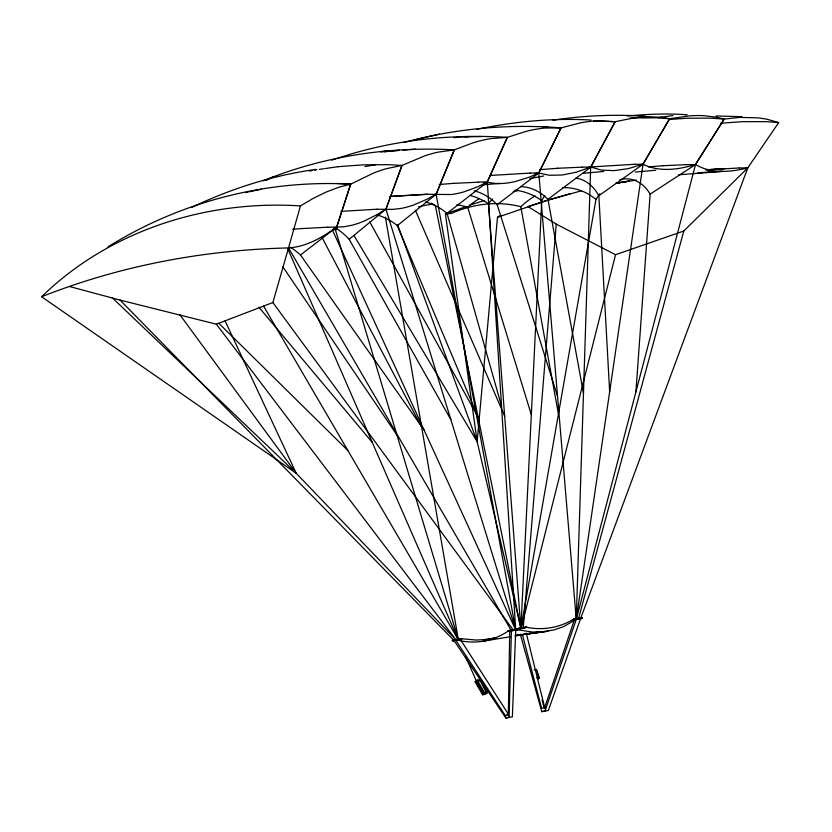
<?xml version="1.0" encoding="UTF-8"?>
<svg xmlns="http://www.w3.org/2000/svg" width="832" height="832" viewBox="0 0 832 832"><rect width="100%" height="100%" fill="white"/><g stroke="black" fill="none" stroke-linecap="round" stroke-linejoin="round"><path stroke-width="1.25" d="M509.725 631.093L508.342 715.156L505.346 715.666L455.79 640.224L452.306 640.817L454.272 640.463M509.101 717.413L511.399 630.812L288.527 247.926L300.456 205.92L313.55 198.193L326.518 191.89L339.009 187.169L350.657 184.174L373.058 173.264A178.214 78.385 -49.1 0 1 386.006 168.771L401.981 165.443L424.923 155.802A179.546 82.638 -47.8 0 1 438.121 152.131L454.272 149.895L473.075 142.813A179.889 86.33 -46.6 0 1 491.057 138.57L507.333 137.363L526.479 131.269A180.18 90.054 -45.5 0 1 544.658 128.055L561.007 127.899L580.445 122.866A179.847 93.766 -44.4 0 1 598.801 120.775L615.15 121.722L634.847 117.728A179.452 97.375 -43.4 0 1 648.846 116.688L661.773 117.364L669.604 118.747L689.468 115.856A178.058 100.578 -42.4 0 1 703.518 115.669L716.404 117.166L724.162 119.101L739.263 117.426L758.202 117.842L766.896 119.184L778.679 122.574L747.76 167.887L683.8 231.015L615.555 254.727L556.244 224.11L527.966 206.575L546.218 200.637L581.443 190.788M520.27 634.088L541.757 711.63L545.033 711.048L576.264 619.372L590.689 167.086L615.15 121.722L593.57 120.806M544.773 195.499A51.022 35.589 -84.8 0 0 541.767 200.71L520.884 628.742L435.365 205.754A109.751 77.948 83 0 0 431.361 203.143M635.898 391.966L650.135 194.137L695.531 164.559L724.162 119.101L711.537 118.175L687.263 118.186L668.99 119.517M523.214 628.316L556.244 224.11M615.555 254.727L521.05 628.701L477.152 441.688L497.484 217.298L499.502 215.873M573.654 619.809L573.03 619.923L576.264 619.372L643.053 164.216L669.604 118.747L656.822 117.822L629.886 118.009M599.82 193.856A50.804 34.882 -79.3 0 0 595.972 199.399L520.884 628.742L488.467 203.632A67.6 47.757 89 0 1 492.627 198.931M580.497 618.623L582.494 618.29L576.264 619.372L695.531 164.559C711.214 173.878 730.756 172.245 747.76 167.887L580.58 618.613L548.361 710.486L541.757 711.63M578.417 618.998L683.8 231.015M513.562 630.427L272.875 302.536L288.527 247.926C306.384 246.823 322.462 237.37 336.638 227.094L350.657 184.174C265.897 179.358 180.003 201.958 108.014 246.834M575.838 619.445L574.434 619.694L544.606 707.855L541.601 708.365L522.496 634.962M335.379 227.958A56.555 39.416 65.3 0 1 349.159 239.283L385.986 209.082L401.981 165.443L388.398 164.663L362.856 164.85L337.75 166.722M327.662 227.261L343.658 226.803L351.374 225.389A115.107 50.627 -49.1 0 0 364.021 221.125L377.229 214.552L385.934 209.092L401.981 165.443M377.125 214.978A70.72 49.816 71.1 0 1 397.322 225.638L436.28 194.126L454.272 149.895C389.376 146.141 323.43 156.156 263.182 180.835M69.41 286.489L120.047 300.082L454.033 640.515L505.783 717.974L512.377 716.83L515.726 630.053L436.103 194.178L454.272 149.895M337.386 158.34C391.882 139.963 450.07 133.796 507.333 137.363L487.323 182.083L515.726 630.053L508.082 631.374L508.706 631.259M507.333 137.374L487.136 182.114L477.911 186.711L464.09 191.828A116.23 55.775 -46.6 0 1 451.048 194.532L427.274 194.293L390.094 196.466M403.738 142.563C454.792 128.482 508.217 123.677 560.986 127.899L538.803 173.004L497.172 204.63A68.962 48.974 83 0 0 474.146 190.85M560.654 128.627L538.751 173.014L529.318 177.164L515.247 181.553A116.199 58.074 -45.5 0 1 502.07 183.487C494.052 184.309 486.387 181.033 478.369 182.218M520.78 186.638A67.6 47.757 89 0 1 547.966 199.316L590.834 167.066L615.17 121.711M669.604 118.747L643.001 164.216L628.295 168.626L614.12 170.622L601.359 170.092L590.834 167.066L582.067 167.17M724.162 119.101L695.334 164.559C678.579 169.666 659.287 172.39 643.053 164.216L634.452 164.299M120.047 300.082L216.341 324.189L456.186 640.141L296.234 473.294L41.6 296.754C109.45 230.454 206.658 199.742 300.456 205.92M425.485 201.999A76.846 54.392 77 0 1 447.044 213.346L487.323 182.083L483.465 182.624M290.306 247.198A58.75 40.248 59.4 0 1 300.487 254.998L336.762 227.042L350.667 184.163L336.929 183.446M475.103 681.772L477.266 680.16L480.293 679.63L487.375 692.713L485.222 694.325L482.612 694.793L475.103 681.772L476.611 681.512L465.525 656.531M476.164 682.167L479.866 680.347L486.086 691.829L485.087 692.588L482.706 693.524L476.164 682.167L479.866 680.347M478.13 681.242L480.293 679.63M482.706 693.524L486.086 691.829M482.612 694.793L484.775 693.17L487.375 692.713M537.638 678.465L538.751 677.633L536.526 670.925M537.43 679.411L539.375 677.945L536.567 669.458L534.154 669.874M447.606 212.566L445.65 214.001L451.36 213.439A208.478 143.146 -79.3 0 1 520.811 206.7A101.91 69.971 -79.3 0 1 535.132 195.915M353.985 235.498L477.152 441.688L445.422 213.99L447.387 212.555M609.658 391.799L598.853 195.718L643.053 164.216M578.646 618.332L580.008 618.103L577.678 618.53L563.618 626.61L553.623 630.042L515.424 635.586L548.486 631.155M436.103 194.178L427.118 199.191L413.577 205.015A115.877 53.342 -47.8 0 1 400.702 208.489L392.902 209.373L377.031 209.238M517.452 629.564L523.276 627.702M266.386 180.336L273.094 176.852M191.953 207.324C231.026 188.573 272.886 175.365 315.858 169.395M505.346 715.666L508.394 714.22L461.042 640.505M590.689 167.086L576.233 172.214L562.193 175.011L549.442 175.271L538.803 173.004L530.057 173.098M216.341 324.189L272.875 302.536M41.6 296.754C120.047 265.606 204.256 249.922 288.527 247.926M445.422 213.99L466.128 206.554M497.484 217.298L546.187 200.647L570.513 193.586M469.539 205.234L484.224 200.481M331.698 160.15L336.242 158.704M514.238 191.308L517.868 190.247M513.198 191.662L518.034 190.247M439.369 134.118L414.222 140.067M476.871 129.386C514.322 121.441 552.781 117.905 591.032 120.047M309.535 171.07L311.958 170.55M245.7 192.598L248.113 192.067M249.298 191.807L261.331 189.197M496.392 638.113L488.79 639.122L496.184 637.738M433.742 194.605L436.28 194.126M529.776 178.62L543.774 175.968M587.018 167.783L590.834 167.066M460.304 638.841L460.814 638.737L458.879 639.09L460.262 638.82M543.286 631.862L532.73 632.05L515.445 629.491L517.431 629.158L508.768 630.666A120.609 85.582 80 0 1 455.728 639.642L461.656 638.591L459.659 638.934M460.398 639.423L460.907 639.33L455.79 640.224L459.41 639.6M509.34 630.552L508.82 630.646L510.775 630.323M518.814 629.075L517.442 629.325L519.823 628.93M509.434 631.134L508.924 631.228L510.879 630.906L509.454 631.124L510.047 631.03M516.173 629.98L516.693 629.886L514.738 630.219M454.199 639.891L453.045 640.078L454.979 639.735L452.202 640.224L459.306 639.018M524.836 627.453L526.167 627.224A137.311 93.943 80 0 0 573.56 619.226L577.678 618.53M574.902 618.987L572.936 619.341L574.922 619.008M459.784 639.527L461.76 639.184L460.356 639.413M521.903 628.566L523.952 628.202M505.783 717.974L509.049 717.402M575.702 618.842L573.778 619.195L575.734 618.862M579.613 618.197L581.537 617.854L579.582 618.176M525.522 627.942L522.184 628.524L523.37 628.285M514.758 630.23L516.162 629.99M520.822 628.118L523.307 627.723M454.553 639.808L455.905 639.579M455.686 639.61L458.13 639.184M519.688 628.326L526.791 627.11L524.805 627.442M576.42 618.717L577.647 618.509M511.69 630.136L510.328 630.375L513.916 629.751M511.462 630.178L515.091 629.574L513.698 629.793M576.514 619.299L580.112 618.686M510.422 630.958L511.784 630.718M575.38 619.497L576.742 619.268M578.781 618.946L580.143 618.706M513.822 630.396L515.185 630.167L510.463 630.978M619.018 182.801L629.335 181.022L615.805 183.248L636.355 180.097M523.058 627.744L524.41 627.505M457.922 639.226L459.274 638.997M576.451 618.748L578.864 618.301M511.503 630.198L512.73 629.99M523.162 628.326L524.098 628.16M575.411 619.528L577.782 619.122M454.688 640.422L457.049 640.006M364.926 166.566L375.627 164.757M483.288 641.17L510.016 636.771M515.112 635.939L538.023 632.164L524.15 634.088M553.01 120.255C583.627 115.482 614.765 114.192 645.674 116.262M384.374 151.923L389.334 151.195M314.371 170.113L316.846 169.749M319.301 169.395L324.23 168.678M325.447 168.511L337.771 166.722M658.06 117.655L672.88 115.554M534.955 173.545L538.803 173.004L576.264 619.372M483.798 639.704L496.413 637.946M519.106 634.795L521.633 634.442M487.573 639.319L496.434 638.134M491.275 638.758L496.35 638.082M515.434 635.565L545.886 631.509M583.138 173.306L603.793 171.454M482.924 184.85L500.292 183.321M635.305 172.058L655.876 170.206M678.694 174.782L723.008 171.361M627.058 116.022C647.026 114.213 667.16 113.246 687.17 114.785M486.304 639.486L476.258 640.058L461.011 638.695M292.677 229.31L302.63 228.478M715.468 169.062L705.858 169.853L739.388 167.96M390.26 196.425L427.45 194.241M340.933 211.359L377.083 209.217M539.448 169.728L557.814 168.241M590.855 166.941L634.504 164.299M489.622 175.49L530.109 173.098M648.346 166.889L662.979 165.724M439.109 184.517L453.846 183.331M454.002 137.665L459.014 137.301M465.192 136.854L468.957 136.573M720.366 123.282L742.175 121.68L766.22 121.659L778.679 122.574M390.52 151.039L399.298 150.374M403.01 150.114L415.532 149.188M711.682 171.87L697.913 172.869L701.407 172.63M399.298 150.374L380.682 151.715L389.314 151.112M708.146 172.037L721.926 171.361M302.515 228.54L327.787 227.209M453.679 183.362L478.546 182.187M557.69 168.262L582.202 167.149M662.802 165.724L687.045 164.642M715.468 169.073L724.807 168.646M458.411 136.958L481.489 136.531M686.858 164.632L695.531 164.559M739.357 167.97L747.791 167.877M542.911 127.015L547.893 127.005M716.113 115.95L742.009 116.709M536.692 677.622L538.751 677.633M537.316 677.934L539.375 677.945M112.039 297.534L296.234 473.294L225.118 320.902M218.764 323.211L347.87 450.518M258.898 307.206L372.237 442.343M179.733 314.579L296.234 473.294M300.487 254.998L424.091 430.082M282.818 266.781L396.947 434.99M263.546 306.072L458.349 639.756L385.393 217.121M477.266 680.16L484.775 693.17M477.162 681.418L483.714 692.775M349.159 239.283L450.83 419.578M369.71 221.874L478.13 417.248M322.202 237.806L421.658 427.159M332.467 230.121L515.726 630.053L385.934 209.092M287.674 248.508L458.349 639.756L335.546 230.225A112.518 79.248 71.1 0 0 333.382 229.07M415.334 210.174L504.67 416.187M397.322 225.638L475.914 412.11M397.509 224.63L477.152 441.688M497.172 204.63L557.534 396.188M456.882 204.755A182.166 127.067 -84.8 0 1 467.657 207.178L531.326 414.721M447.044 213.346L501.519 406.068M542.1 699.972L544.055 707.356M526.23 633.058L544.96 708.677M547.966 199.316L583.482 393.224M520.811 206.7L558.428 414.066M335.546 230.225A70.72 49.816 71.1 0 1 336.97 228.301M575.869 178.1A51.022 35.589 -84.8 0 1 598.853 195.718M619.83 179.702A50.804 34.882 -79.3 0 1 650.135 194.137M470.174 195.447A113.516 80.194 89 0 1 488.467 203.632M515.06 190.195A107.546 75.026 -84.8 0 1 541.767 200.71M467.657 207.178A107.546 75.026 -84.8 0 1 479.409 198.536M562.453 187.626A101.91 69.971 -79.3 0 1 595.972 199.399M418.402 206.929A182.166 127.067 -84.8 0 1 432.713 204.183M453.274 640.64L455.104 640.338L453.274 640.64M517.494 628.711L519.334 628.41L517.494 628.711M518.315 628.566L520.135 628.274L518.315 628.566M508.134 630.76L509.974 630.458L508.134 630.76M525.949 627.255L524.025 627.598L525.949 627.255M516.589 629.304L514.665 629.647L516.589 629.304M517.535 629.741L515.559 630.094L517.535 629.741M582.39 617.708L580.414 618.051L582.39 617.708M581.641 618.436L579.717 618.779L581.641 618.436M576.638 618.686L575.276 618.914L576.67 618.706"/></g></svg>
